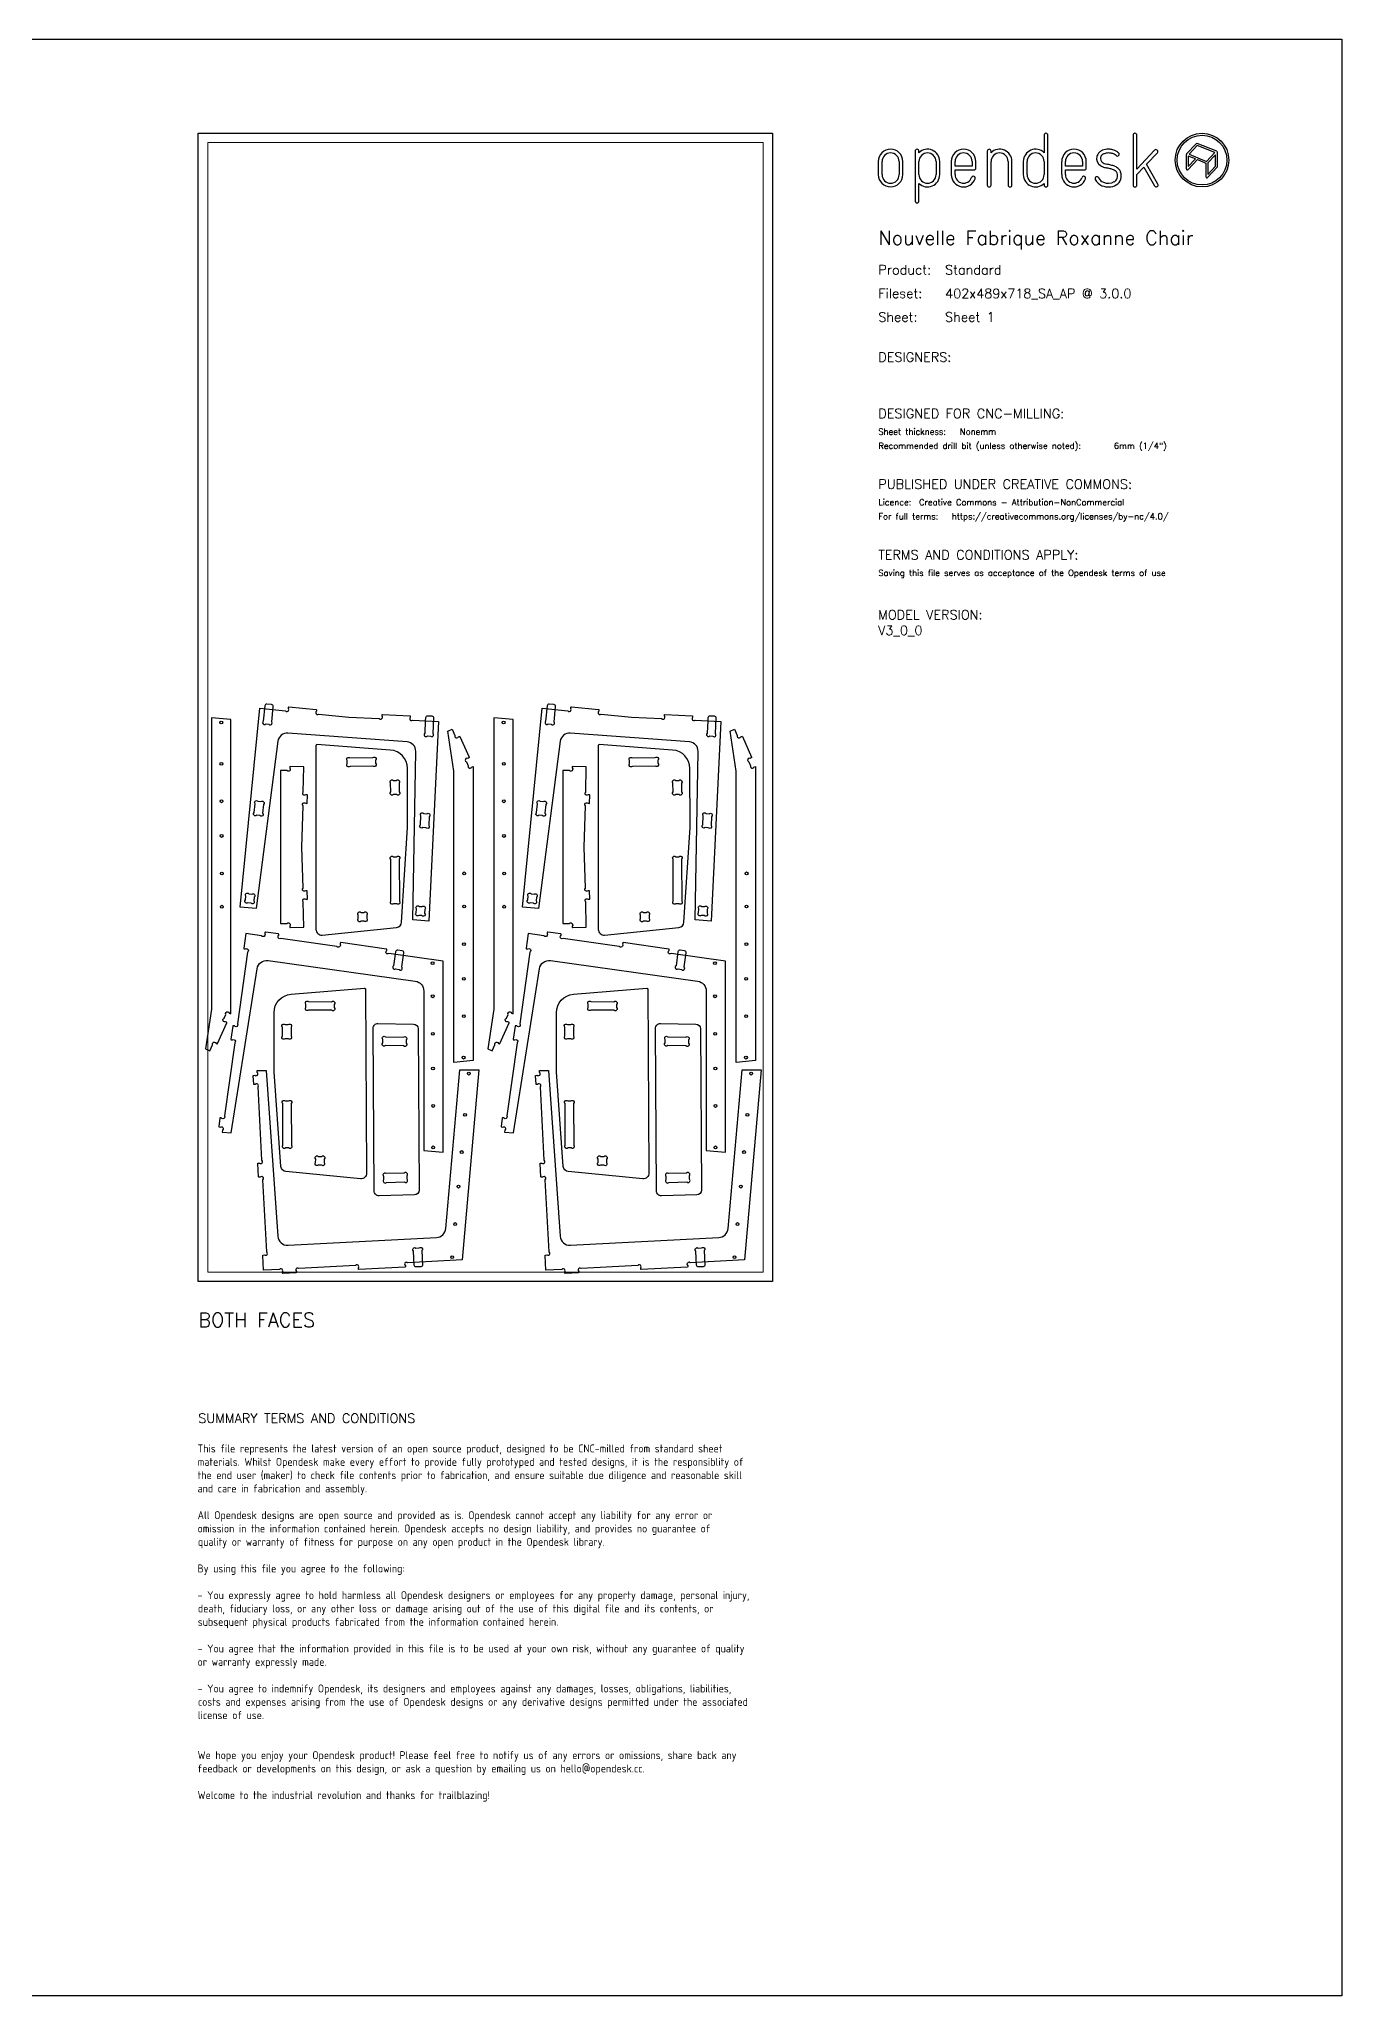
# Model space of a CAD drawing. Header units: millimetres. Extents: x -300 to 5880, y -300 to 4158.
# Drawn here: x 3112 to 5880, y 0 to 4158 of the extents above; entities that cross this region are included whole.
import ezdxf
from ezdxf.enums import TextEntityAlignment as Align

# ---------------------------------------------------------------- set-up
doc = ezdxf.new("R2010")
doc.units = ezdxf.units.MM
doc.layers.add('00-NOPRINT_TEXT', color=7, linetype='Continuous', lineweight=25)
doc.layers.add('00_NOPRINT_TOLERANCE', color=7, linetype='Continuous', lineweight=5)
for name, color, linetype, lineweight, true_color in [('BOARD_$TH-NOMINAL', 3, 'Continuous', 30, 0x00ff00), ('TOP-CUT-OUTSIDE_18.000MM', 220, 'Continuous', 25, 0xff00d1), ('TOP-HOLE-6.000MM-DIAM_15.000MM', 20, 'Continuous', 25, 0xff2400), ('TOP-HOLE-6.000MM-DIAM_18.000MM', 3, 'Continuous', 25, 0x00ff0c), ('TOP-POCKET-INSIDE_9.000MM', 60, 'Continuous', 25, 0xb0ff00)]:
    doc.layers.add(name, color=color, linetype=linetype, lineweight=lineweight, true_color=true_color)
doc.styles.add('OD-ISOCP-17_221', font='isocp.shx')
doc.styles.add('OD-ISOCP-17_222', font='isocp.shx')
doc.styles.add('OD-ISOCP-17_223', font='isocp.shx')
doc.styles.add('OD-ISOCP-17_224', font='isocp.shx')
doc.styles.add('OD-ISOCP-17_225', font='isocp.shx')
doc.styles.add('OD-ISOCP-17_226', font='isocp.shx')
doc.styles.add('OD-ISOCP-17_227', font='isocp.shx')
doc.styles.add('OD-ISOCP-17_228', font='isocp.shx')
doc.styles.add('OD-ISOCP-17_229', font='isocp.shx')
doc.styles.add('OD-ISOCP-17_230', font='isocp.shx')
doc.styles.add('OD-ISOCP-17_231', font='isocp.shx')
doc.styles.add('OD-ISOCP-17_232', font='isocp.shx')
doc.styles.add('OD-ISOCP-17_233', font='isocp.shx')
doc.styles.add('OD-ISOCP-17_234', font='isocp.shx')
doc.styles.add('OD-ISOCP-17_235', font='isocp.shx')
doc.styles.add('OD-ISOCP-17_236', font='isocp.shx')
doc.styles.add('OD-ISOCP-17_237', font='isocp.shx')
doc.styles.add('OD-ISOCP-17_238', font='isocp.shx')
doc.styles.add('OD-ISOCP-17_239', font='isocp.shx')
doc.styles.add('OD-SIMPLEX-13_86', font='simplex.shx')
doc.styles.add('OD-SIMPLEX-20_82', font='simplex.shx')
doc.styles.add('OD-SIMPLEX-20_86', font='simplex.shx')
doc.styles.add('OD-SIMPLEX-20_88', font='simplex.shx')
doc.styles.add('OD-SIMPLEX-30_83', font='simplex.shx')
doc.styles.add('OD-SIMPLEX-30_87', font='simplex.shx')

# ---------------------------------------------------------------- blocks, each defined once
blk = doc.blocks.new('Borders Opendesk_7')
at = {"layer": '00-NOPRINT_TEXT'}
for p, q in [((0, 4158), (5880, 4158)), ((5880, 4158), (5880, 0)), ((5247.4, 3954), (5247.4, 3916.7)), ((5255.3, 3848), (5255.3, 3954)), ((5436.4, 3954), (5436.4, 3848)), ((5444.4, 3881.9), (5444.4, 3954)), ((4973.4, 3920.1), (4973.4, 3814.1)), ((4981.3, 3916.7), (4981.3, 3920.1)), ((5126.6, 3920.1), (5126.6, 3848)), ((5134.5, 3916.7), (5134.5, 3920.1)), ((5482.1, 3922), (5444.4, 3881.9)), ((5464.8, 3892.1), (5487.9, 3916.6)), ((5549.5, 3912.6), (5549.5, 3882.2)), ((5570.5, 3935.8), (5550.1, 3914)), ((5553.7, 3909.6), (5553.7, 3887.4)), ((5568.8, 3903.5), (5553.7, 3909.6)), ((5572.6, 3931.9), (5555.2, 3913.4)), ((5555.2, 3913.4), (5592.6, 3898.3)), ((5610, 3916.9), (5572.6, 3931.9)), ((5614.4, 3919.6), (5572.8, 3936.3)), ((5592.6, 3898.3), (5610, 3916.9)), ((5611.5, 3912.4), (5595.2, 3895.1)), ((5611.5, 3888.1), (5611.5, 3912.4)), ((5615.7, 3887.3), (5615.7, 3917.6)), ((4895, 3898), (4895, 3870.1)), ((4902.9, 3870.1), (4902.9, 3898)), ((4939.3, 3898), (4939.3, 3870.1)), ((4947.3, 3870.1), (4947.3, 3898)), ((4981.3, 3870.1), (4981.3, 3898)), ((5017.7, 3898), (5017.7, 3870.1)), ((5025.6, 3870.1), (5025.6, 3898)), ((5050, 3898), (5050, 3870.1)), ((5058, 3888.1), (5058, 3898)), ((5094.4, 3888.1), (5058, 3888.1)), ((5058, 3870.1), (5058, 3880.1)), ((5058, 3880.1), (5098.3, 3880.1)), ((5094.4, 3898), (5094.4, 3888.1)), ((5102.3, 3884.1), (5102.3, 3898)), ((5134.5, 3848), (5134.5, 3898)), ((5170.9, 3898), (5170.9, 3848)), ((5178.9, 3848), (5178.9, 3898)), ((5203, 3898), (5203, 3870.1)), ((5211, 3870.1), (5211, 3898)), ((5247.4, 3898), (5247.4, 3870.1)), ((5284.6, 3898), (5284.6, 3870.1)), ((5292.6, 3888.1), (5292.6, 3898)), ((5329, 3888.1), (5292.6, 3888.1)), ((5292.6, 3870.1), (5292.6, 3880.1)), ((5292.6, 3880.1), (5332.9, 3880.1)), ((5329, 3898), (5329, 3888.1)), ((5336.9, 3884.1), (5336.9, 3898)), ((5444.4, 3870.4), (5459.1, 3886)), ((5444.4, 3848), (5444.4, 3870.4)), ((5459.1, 3886), (5482.1, 3846)), ((5489, 3850), (5464.8, 3892.1)), ((5553.1, 3880.8), (5572.9, 3901.9)), ((5553.7, 3887.4), (5568.8, 3903.5)), ((5572.9, 3901.9), (5591.1, 3894.5)), ((5591.1, 3894.5), (5591.1, 3865.5)), ((5594.7, 3864.1), (5615.1, 3885.8)), ((5595.2, 3895.1), (5595.2, 3870.7)), ((5595.2, 3870.7), (5611.5, 3888.1)), ((4981.3, 3814.1), (4981.3, 3851.4)), ((5247.4, 3851.4), (5247.4, 3848)), ((5880, 0), (0, 0))]:
    blk.add_line(p, q, dxfattribs=at)
for radius in [57, 52.9]:
    blk.add_circle((5582.9, 3901), radius, dxfattribs=at)
for centre, radius, start, end in [((5251.3, 3954), 3.97, 0, 180), ((5440.4, 3954), 3.97, 0, 180), ((4921.1, 3898), 26.1, 0, 180), ((4921.1, 3898), 18.2, 0, 180), ((4977.3, 3920.1), 3.97, 0, 180), ((4999.5, 3898), 26.1, 0, 134.1316), ((4999.5, 3898), 18.2, 0, 180), ((5076.2, 3898), 26.1, 0, 180), ((5076.2, 3898), 18.2, 0, 180), ((5130.6, 3920.1), 3.97, 0, 180), ((5152.7, 3898), 26.1, 0, 134.1316), ((5152.7, 3898), 18.2, 0, 180), ((5229.2, 3898), 26.1, 45.8684, 180), ((5229.2, 3898), 18.2, 0, 180), ((5310.8, 3898), 26.1, 0, 180), ((5310.8, 3898), 18.2, 0, 180), ((5377.2, 3904.5), 18.3, 167.0964, 235.8453), ((5375.9, 3904.8), 16.9, 150.5139, 167.0489), ((5377.5, 3903.4), 19, 138.9882, 149.267), ((5377.5, 3903.4), 19, 127.9168, 138.9882), ((5380.5, 3899.5), 24, 111.7012, 127.9168), ((5375.9, 3904.8), 8.99, 151.0519, 168.0238), ((5377.5, 3903.4), 11.1, 138.9882, 148.8091), ((5377.5, 3903.4), 11.1, 127.9168, 138.9882), ((5380.5, 3899.5), 16, 111.7012, 127.9168), ((5383.5, 3891.9), 32.1, 90, 111.7012), ((5383.5, 3891.9), 24.2, 90, 111.7012), ((5383.5, 3878.8), 45.3, 80.7104, 90), ((5383.5, 3878.8), 37.3, 80.7104, 90), ((5385.9, 3893.2), 22.7, 71.5035, 80.7104), ((5385.9, 3893.2), 30.7, 71.5035, 80.7104), ((5387.1, 3896.7), 19, 61.0356, 71.5035), ((5387.1, 3896.7), 26.9, 61.0356, 71.5035), ((5387.1, 3896.7), 19, 46.7983, 61.0356), ((5387.1, 3896.7), 26.9, 46.7983, 61.0356), ((5402.8, 3913.5), 3.97, 226.7983, 46.7983), ((5485, 3919.3), 3.97, 316.7135, 136.7135), ((5551.6, 3912.6), 2.06, 136.7696, 180), ((5572, 3934.4), 2.06, 68.0714, 136.7696), ((5613.6, 3917.6), 2.06, 0, 68.0714), ((4921.1, 3870.1), 26.1, 180, 0), ((4921.1, 3870.1), 18.2, 180, 0), ((4999.5, 3870.1), 18.2, 180, 0), ((4999.5, 3870.1), 26.1, 225.8684, 0), ((5076.2, 3870.1), 26.1, 180, 340.0258), ((5076.2, 3870.1), 18.2, 180, 340.0258), ((5098.3, 3884.1), 3.97, 270, 0), ((5229.2, 3870.1), 26.1, 180, 314.1316), ((5229.2, 3870.1), 18.2, 180, 0), ((5310.8, 3870.1), 26.1, 180, 340.0258), ((5310.8, 3870.1), 18.2, 180, 340.0258), ((5332.9, 3884.1), 3.97, 270, 0), ((5377.2, 3904.5), 10.3, 167.9603, 235.8613), ((5382, 3911.6), 26.9, 235.8511, 248.0912), ((5382, 3911.6), 18.9, 235.8511, 248.0912), ((5388.7, 3928.4), 44.9, 248.0912, 257.5385), ((5388.7, 3928.4), 37, 248.0912, 257.5385), ((5300, 3526.6), 366.5, 76.1947, 77.5385), ((5300, 3526.6), 374.5, 76.1947, 77.5385), ((5372.7, 3822.5), 61.9, 69.1442, 76.1947), ((5372.7, 3822.5), 69.8, 69.1442, 76.1947), ((5389.5, 3866.6), 14.6, 38.9291, 69.1442), ((5389.5, 3866.6), 22.5, 38.9291, 69.1442), ((5393.9, 3870.2), 8.99, 17.5834, 38.9291), ((5385.6, 3867.6), 17.6, 343.8033, 17.5834), ((5393.9, 3870.2), 16.9, 17.5834, 38.9291), ((5385.6, 3867.6), 25.5, 343.8033, 17.5834), ((5551.6, 3882.2), 2.06, 180, 316.7696), ((5613.6, 3887.3), 2.06, 316.7696, 0), ((5097, 3862.6), 3.97, 340.0258, 160.0258), ((5130.6, 3848), 3.97, 180, 0), ((5174.9, 3848), 3.97, 180, 0), ((5251.3, 3848), 3.97, 180, 0), ((5331.6, 3862.6), 3.97, 340.0258, 160.0258), ((5359.7, 3861.7), 3.97, 24.786, 204.786), ((5380.2, 3871.2), 26.6, 204.786, 247.9544), ((5380.2, 3871.2), 18.7, 204.786, 247.9544), ((5383.5, 3879.3), 35.4, 247.9544, 298.2026), ((5383.5, 3879.3), 27.4, 247.9544, 298.2026), ((5390.6, 3866.1), 12.5, 298.2026, 343.8033), ((5390.6, 3866.1), 20.4, 298.2026, 343.8033), ((5440.4, 3848), 3.97, 180, 0), ((5485.5, 3848), 3.97, 209.8417, 29.8417), ((5593.2, 3865.5), 2.06, 180, 316.7696), ((4977.3, 3814.1), 3.97, 180, 0)]:
    blk.add_arc(centre, radius, start, end, dxfattribs=at)
at = {"layer": '00_NOPRINT_TOLERANCE', "ltscale": 0.379202}
for p, q in [((3450, 3958), (4670, 3958)), ((3450, 1518), (3450, 3958)), ((4670, 3958), (4670, 1518)), ((4670, 1518), (3450, 1518))]:
    blk.add_line(p, q, dxfattribs=at)
at = {"layer": '00_NOPRINT_TOLERANCE', "ltscale": 0.380876}
for p, q in [((3470, 3938), (4650, 3938)), ((4650, 1538), (3470, 1538))]:
    blk.add_line(p, q, dxfattribs=at)
at = {"layer": '00_NOPRINT_TOLERANCE', "ltscale": 0.380023}
for p, q in [((3470, 1538), (3470, 3938)), ((4650, 3938), (4650, 1538))]:
    blk.add_line(p, q, dxfattribs=at)
at = {"layer": 'BOARD_$TH-NOMINAL'}
for p, q in [((3450, 3958), (4670, 3958)), ((3450, 1518), (3450, 3958)), ((4670, 3958), (4670, 1518)), ((4670, 1518), (3450, 1518))]:
    blk.add_line(p, q, dxfattribs=at)
at = {"layer": '00-NOPRINT_TEXT'}
for s, height, style, p in [('Nouvelle Fabrique Roxanne Chair', 30, 'OD-SIMPLEX-30_83', (4895, 3720.9)), ('Product:', 20, 'OD-SIMPLEX-20_82', (4895, 3657.9)), ('Standard', 20, 'OD-SIMPLEX-20_82', (5036.9, 3657.9)), ('Fileset:', 20, 'OD-SIMPLEX-20_82', (4895, 3607.7)), ('402x489x718_SA_AP @ 3.0.0', 20, 'OD-SIMPLEX-20_82', (5036.9, 3607.6)), ('Sheet:', 20, 'OD-SIMPLEX-20_82', (4895, 3557.4)), ('Sheet 1', 20, 'OD-SIMPLEX-20_82', (5036.9, 3557.5)), ('DESIGNERS:', 20, 'OD-SIMPLEX-20_82', (4895, 3472.4)), ('DESIGNED FOR CNC-MILLING:', 20, 'OD-SIMPLEX-20_82', (4895, 3352.4)), ('Sheet thickness:', 13, 'OD-SIMPLEX-13_86', (4895, 3317.4)), ('Nonemm', 13, 'OD-SIMPLEX-13_86', (5068.3, 3317.4)), ('Recommended drill bit (unless otherwise noted):', 13, 'OD-SIMPLEX-13_86', (4895, 3287.4)), ('6mm (1/4")', 13, 'OD-SIMPLEX-13_86', (5395.5, 3287.4)), ('PUBLISHED UNDER CREATIVE COMMONS:', 20, 'OD-SIMPLEX-20_82', (4895, 3202.4)), ('Licence:', 13, 'OD-SIMPLEX-13_86', (4895, 3167.4)), ('Creative Commons - Attribution-NonCommercial', 13, 'OD-SIMPLEX-13_86', (4981.5, 3167.4)), ('For full terms:', 13, 'OD-SIMPLEX-13_86', (4895, 3137.4)), ('https://creativecommons.org/licenses/by-nc/4.0/', 13, 'OD-SIMPLEX-13_86', (5051.1, 3137.4)), ('TERMS AND CONDITIONS APPLY:', 20, 'OD-SIMPLEX-20_82', (4895, 3052.3)), ('Saving this file serves as acceptance of the Opendesk terms of use ', 13, 'OD-SIMPLEX-13_86', (4895, 3017.3))]:
    blk.add_text(s, height=height, dxfattribs=dict(at, style=style)).set_placement(p)
at = {"layer": '00-NOPRINT_TEXT', "color": 7}
for s, height, style, p in [('BOTH FACES', 30, 'OD-SIMPLEX-30_87', (3450, 1451.3)), ('SUMMARY TERMS AND CONDITIONS', 20, 'OD-SIMPLEX-20_86', (3450, 1237.4))]:
    blk.add_text(s, height=height, dxfattribs=dict(at, style=style)).set_placement(p, align=Align.TOP_LEFT)
for s, style, p in [('This file represents the latest version of an open source product, designed to be CNC-milled from standard sheet', 'OD-ISOCP-17_221', (3448.5, 1154.7)), ('materials. Whilst Opendesk make every effort to provide fully prototyped and tested designs, it is the responsiblity of', 'OD-ISOCP-17_222', (3448.5, 1126.3)), ('the end user (maker) to check file contents prior to fabrication, and ensure suitable due diligence and reasonable skill', 'OD-ISOCP-17_223', (3448.5, 1098)), ('and care in fabrication and assembly.', 'OD-ISOCP-17_224', (3448.5, 1069.7)), ('All Opendesk designs are open source and provided as is. Opendesk cannot accept any liability for any error or', 'OD-ISOCP-17_225', (3448.5, 1013)), ('omission in the information contained herein. Opendesk accepts no design liability, and provides no guarantee of', 'OD-ISOCP-17_226', (3448.5, 984.7)), ('quality or warranty of fitness for purpose on any open product in the Opendesk library.', 'OD-ISOCP-17_227', (3449.1, 956.3)), ('By using this file you agree to the following:', 'OD-ISOCP-17_228', (3448.5, 899.7)), ('- You expressly agree to hold harmless all Opendesk designers or employees for any property damage, personal injury,', 'OD-ISOCP-17_229', (3448.5, 843)), ('death, fiduciary loss, or any other loss or damage arising out of the use of this digital file and its contents, or', 'OD-ISOCP-17_230', (3449.1, 814.7)), ('subsequent physical products fabricated from the information contained herein.', 'OD-ISOCP-17_231', (3449, 786.3)), ('- You agree that the information provided in this file is to be used at your own risk, without any guarantee of quality', 'OD-ISOCP-17_232', (3448.5, 729.7)), ('or warranty expressly made.', 'OD-ISOCP-17_233', (3448.5, 701.3)), ('- You agree to indemnify Opendesk, its designers and employees against any damages, losses, obligations, liabilities,', 'OD-ISOCP-17_234', (3448.5, 644.7)), ('costs and expenses arising from the use of Opendesk designs or any derivative designs permitted under the associated', 'OD-ISOCP-17_235', (3449.1, 616.3)), ('license of use.', 'OD-ISOCP-17_236', (3448.8, 588)), ('We hope you enjoy your Opendesk product! Please feel free to notify us of any errors or omissions, share back any', 'OD-ISOCP-17_237', (3448.5, 503)), ('feedback or developments on this design, or ask a question by emailing us on hello@opendesk.cc.', 'OD-ISOCP-17_238', (3448.5, 474.7)), ('Welcome to the industrial revolution and thanks for trailblazing!', 'OD-ISOCP-17_239', (3448.5, 418))]:
    blk.add_text(s, height=17, dxfattribs=dict(at, style=style)).set_placement(p)

msp = doc.modelspace()

# ---------------------------------------------------------------- linework, layer by layer
at = {"layer": 'TOP-CUT-OUTSIDE_18.000MM'}
for points in [[(3478, 2099.1, -0.036712), (3477.8, 2096.9), (3465.3, 2012.1), (3474.6, 2008), (3480.4, 2021.2, -1.009807), (3487.8, 2024.1), (3489.8, 2023.2, 0.414214), (3491.1, 2023.7), (3510.4, 2067.7, 0.414214), (3509.9, 2069), (3507.7, 2070, -1.010051), (3504.8, 2077.4), (3508.3, 2085.5, -1.010051), (3515.8, 2088.4), (3518.8, 2087.1), (3518.8, 2712.4), (3478, 2716)], [(3834.6, 2714.2, 1.010064), (3840.4, 2719.8), (3840.5, 2722, -0.414214), (3841.6, 2722.9), (3899.5, 2720.2, -0.414214), (3900.4, 2719.1), (3900.3, 2716.7, 1.010064), (3905.9, 2710.9), (3960.1, 2708.3), (3940, 2283.8), (3906.1, 2286.2), (3912.1, 2644.5, 0.398924), (3893.5, 2664.8), (3640.5, 2683.4, 0.398924), (3619.1, 2666.1), (3572.7, 2310.7), (3538.8, 2313.2), (3581, 2736.2), (3635, 2730.8, 1.010064), (3641.4, 2735.7), (3641.6, 2738.1, -0.414214), (3642.7, 2739), (3700.4, 2733.3, -0.414214), (3701.3, 2732.2), (3701.1, 2730, 1.010064), (3706, 2723.7), (3770.2, 2717.3)], [(4078, 2099.1, -0.036712), (4077.8, 2096.9), (4065.3, 2012.1), (4074.6, 2008), (4080.4, 2021.2, -1.009807), (4087.8, 2024.1), (4089.8, 2023.2, 0.414214), (4091.1, 2023.7), (4110.4, 2067.7, 0.414214), (4109.9, 2069), (4107.7, 2070, -1.010051), (4104.8, 2077.4), (4108.3, 2085.5, -1.010051), (4115.8, 2088.4), (4118.8, 2087.1), (4118.8, 2712.4), (4078, 2716)], [(4241.6, 2738.1, -0.414214), (4242.7, 2739), (4300.4, 2733.3, -0.414214), (4301.3, 2732.2), (4301.1, 2730, 1.010064), (4306, 2723.7), (4370.2, 2717.3), (4434.6, 2714.2, 1.010064), (4440.4, 2719.8), (4440.5, 2722, -0.414214), (4441.6, 2722.9), (4499.5, 2720.2, -0.414214), (4500.4, 2719.1), (4500.3, 2716.7, 1.010064), (4505.9, 2710.9), (4560.1, 2708.3), (4540, 2283.8), (4506.1, 2286.2), (4512.1, 2644.5, 0.398924), (4493.5, 2664.8), (4240.5, 2683.4, 0.398924), (4219.1, 2666.1), (4172.7, 2310.7), (4138.8, 2313.2), (4181, 2736.2), (4235, 2730.8, 1.010064), (4241.4, 2735.7)], [(3992.8, 2602.8), (3980.3, 2687.6), (3989.6, 2691.7), (3995.4, 2678.5, 1.009807), (4002.8, 2675.6), (4004.8, 2676.4, -0.414214), (4006.1, 2675.9), (4025.4, 2631.9, -0.414214), (4024.9, 2630.6), (4022.7, 2629.7, 1.010051), (4019.8, 2622.2), (4023.3, 2614.1, 1.010051), (4030.8, 2611.2), (4033.8, 2612.6), (4033.8, 1987.3), (3993, 1983.7), (3993, 2600.6, 0.036712)], [(4593, 2600.6, 0.036712), (4592.8, 2602.8), (4580.3, 2687.6), (4589.6, 2691.7), (4595.4, 2678.5, 1.009807), (4602.8, 2675.6), (4604.8, 2676.4, -0.414214), (4606.1, 2675.9), (4625.4, 2631.9, -0.414214), (4624.9, 2630.6), (4622.7, 2629.7, 1.010051), (4619.8, 2622.2), (4623.3, 2614.1, 1.010051), (4630.8, 2611.2), (4633.8, 2612.6), (4633.8, 1987.3), (4593, 1983.7)], [(3871.2, 2270.2, 0.366679), (3882, 2281.4), (3894.9, 2482.7), (3894.6, 2608, 0.392312), (3857.9, 2647.4), (3702.1, 2658.8, 0.43585), (3700, 2656.8), (3700, 2266.1, 0.444142), (3713.2, 2254.2)], [(4471.2, 2270.2, 0.366679), (4482, 2281.4), (4494.9, 2482.7), (4494.6, 2608, 0.392312), (4457.9, 2647.4), (4302.1, 2658.8, 0.43585), (4300, 2656.8), (4300, 2266.1, 0.444142), (4313.2, 2254.2)], [(3644.5, 2611.3), (3644.5, 2609.2, -1.027666), (3638.6, 2603.7), (3624.4, 2604), (3624.4, 2278.5), (3638.6, 2278.8, -1.027666), (3644.5, 2273.3), (3644.5, 2271.2, 0.419335), (3645.5, 2270.2), (3674.5, 2270.9), (3673.2, 2324.5, -1.010063), (3678.5, 2330.4), (3681, 2330.5, 0.414214), (3682, 2331.5), (3681.6, 2347.5, 0.414214), (3680.6, 2348.4), (3678.4, 2348.4, -1.010063), (3672.5, 2353.8), (3670.3, 2441.2), (3672.5, 2528.7, -1.010063), (3678.4, 2534.1), (3680.6, 2534, 0.414214), (3681.6, 2535), (3682, 2551, 0.414214), (3681, 2552), (3678.5, 2552.1, -1.010063), (3673.2, 2558), (3674.5, 2611.6), (3645.5, 2612.3, 0.419335)], [(4244.5, 2611.3), (4244.5, 2609.2, -1.027666), (4238.6, 2603.7), (4224.4, 2604), (4224.4, 2278.5), (4238.6, 2278.8, -1.027666), (4244.5, 2273.3), (4244.5, 2271.2, 0.419335), (4245.5, 2270.2), (4274.5, 2270.9), (4273.2, 2324.5, -1.010063), (4278.5, 2330.4), (4281, 2330.5, 0.414214), (4282, 2331.5), (4281.6, 2347.5, 0.414214), (4280.6, 2348.4), (4278.4, 2348.4, -1.010063), (4272.5, 2353.8), (4270.3, 2441.2), (4272.5, 2528.7, -1.010063), (4278.4, 2534.1), (4280.6, 2534, 0.414214), (4281.6, 2535), (4282, 2551, 0.414214), (4281, 2552), (4278.5, 2552.1, -1.010063), (4273.2, 2558), (4274.5, 2611.6), (4245.5, 2612.3, 0.419335)], [(3911.1, 2156.1, -0.373845), (3929.2, 2135.3), (3929.2, 1796.6), (3970, 1793), (3970, 2198.5), (3854.9, 2214.7, -1.010164), (3850.5, 2221.4), (3850.8, 2223.3, 0.414214), (3849.9, 2224.5), (3752.9, 2238.1, 0.414214), (3751.8, 2237.2), (3751.4, 2234.5, -1.010164), (3744.6, 2230.2), (3625.4, 2246.9, -1.010164), (3621, 2253.7), (3621.3, 2255.4, 0.414214), (3620.4, 2256.5), (3592.7, 2260.4, 0.414214), (3591.6, 2259.6), (3591.2, 2257, -1.010164), (3584.5, 2252.7), (3550.9, 2257.4), (3546.5, 2226.3, 0.414214), (3547.4, 2225.1), (3550.2, 2224.7, -1.010164), (3554.5, 2218), (3533.1, 2065.8, -1.010051), (3526.7, 2061), (3524.4, 2061.4, 0.414214), (3523.2, 2060.5), (3519.3, 2032.8, 0.414214), (3520.2, 2031.6), (3522.5, 2031.3, -1.010051), (3527.3, 2024.9), (3505.5, 1869.9, -1.010164), (3498.8, 1865.6), (3496.9, 1865.9, 0.414214), (3495.8, 1865), (3493.3, 1847.7, 0.414214), (3494.2, 1846.5), (3496.4, 1846.2, -1.010051), (3501.2, 1839.8), (3500.6, 1835.5), (3519.6, 1833.9), (3574.8, 2182.5, -0.409129), (3598.6, 2200.1)], [(4174.8, 2182.5, -0.409129), (4198.6, 2200.1), (4511.1, 2156.1, -0.373845), (4529.2, 2135.3), (4529.2, 1796.6), (4570, 1793), (4570, 2198.5), (4454.9, 2214.7, -1.010164), (4450.5, 2221.4), (4450.8, 2223.3, 0.414214), (4449.9, 2224.5), (4352.9, 2238.1, 0.414214), (4351.8, 2237.2), (4351.4, 2234.5, -1.010164), (4344.6, 2230.2), (4225.4, 2246.9, -1.010164), (4221, 2253.7), (4221.3, 2255.4, 0.414214), (4220.4, 2256.5), (4192.7, 2260.4, 0.414214), (4191.6, 2259.6), (4191.2, 2257, -1.010164), (4184.5, 2252.7), (4150.9, 2257.4), (4146.5, 2226.3, 0.414214), (4147.4, 2225.1), (4150.2, 2224.7, -1.010164), (4154.5, 2218), (4133.1, 2065.8, -1.010051), (4126.7, 2061), (4124.4, 2061.4, 0.414214), (4123.2, 2060.5), (4119.3, 2032.8, 0.414214), (4120.2, 2031.6), (4122.5, 2031.3, -1.010051), (4127.3, 2024.9), (4105.5, 1869.9, -1.010164), (4098.8, 1865.6), (4096.9, 1865.9, 0.414214), (4095.8, 1865), (4093.3, 1847.7, 0.414214), (4094.2, 1846.5), (4096.4, 1846.2, -1.010051), (4101.2, 1839.8), (4100.6, 1835.5), (4119.6, 1833.9)], [(3610.9, 2089, -0.392291), (3647.3, 2128.6), (3803, 2141, -0.43585), (3805.2, 2139), (3807.5, 1748.3, -0.444128), (3794.4, 1736.3), (3636.3, 1751.4, -0.366679), (3625.4, 1762.5), (3611.3, 1963.7)], [(4210.9, 2089, -0.392291), (4247.3, 2128.6), (4403, 2141, -0.43585), (4405.2, 2139), (4407.5, 1748.3, -0.444128), (4394.4, 1736.3), (4236.3, 1751.4, -0.366679), (4225.4, 1762.5), (4211.3, 1963.7)], [(3907.2, 2065.1, -0.407913), (3917.1, 2055.2), (3919.1, 1712.2, -0.407913), (3909.4, 1702.1), (3834, 1700, -0.420542), (3823.8, 1710), (3821.7, 2056.2, -0.420542), (3831.8, 2066.3)], [(4507.2, 2065.1, -0.407913), (4517.1, 2055.2), (4519.1, 1712.2, -0.407913), (4509.4, 1702.1), (4434, 1700, -0.420542), (4423.8, 1710), (4421.7, 2056.2, -0.420542), (4431.8, 2066.3)], [(3629.8, 1535.2, -0.414214), (3628.8, 1536.2), (3628.6, 1538.8, 1.010164), (3622.3, 1543.7), (3588.4, 1541.9), (3586.8, 1573.3, -0.414214), (3587.7, 1574.3), (3590.5, 1574.5, 1.010164), (3595.4, 1580.8), (3587.4, 1734.3, 1.010051), (3581.4, 1739.6), (3579, 1739.5, -0.414214), (3578, 1740.5), (3576.5, 1768.4, -0.414214), (3577.5, 1769.5), (3579.8, 1769.6, 1.010051), (3585.2, 1775.5), (3577, 1931.9, 1.010164), (3570.7, 1936.7), (3568.7, 1936.6, -0.414214), (3567.7, 1937.6), (3566.8, 1955.1, -0.414214), (3567.7, 1956.1), (3570, 1956.3, 1.010051), (3575.3, 1962.2), (3575.1, 1966.5), (3594.1, 1966.5), (3618.7, 1614.5, 0.409129), (3640.9, 1594.9), (3956, 1611.4, 0.373845), (3975.9, 1630.6), (4005.4, 1968), (4046.4, 1968), (4011, 1564), (3894.9, 1558, 1.010164), (3890, 1551.6), (3890.1, 1549.7, -0.414214), (3889.2, 1548.6), (3791.3, 1543.5, -0.414214), (3790.3, 1544.5), (3790.1, 1547.2, 1.010164), (3783.8, 1552.1), (3663.5, 1545.8, 1.010164), (3658.6, 1539.5), (3658.7, 1537.8, -0.414214), (3657.8, 1536.7)], [(4195.4, 1580.8), (4187.4, 1734.3, 1.010051), (4181.4, 1739.6), (4179, 1739.5, -0.414214), (4178, 1740.5), (4176.5, 1768.4, -0.414214), (4177.5, 1769.5), (4179.8, 1769.6, 1.010051), (4185.2, 1775.5), (4177, 1931.9, 1.010164), (4170.7, 1936.7), (4168.7, 1936.6, -0.414214), (4167.7, 1937.6), (4166.8, 1955.1, -0.414214), (4167.7, 1956.1), (4170, 1956.3, 1.010051), (4175.3, 1962.2), (4175.1, 1966.5), (4194.1, 1966.5), (4218.7, 1614.5, 0.409129), (4240.9, 1594.9), (4556, 1611.4, 0.373845), (4575.9, 1630.6), (4605.4, 1968), (4646.4, 1968), (4611, 1564), (4494.9, 1558, 1.010164), (4490, 1551.6), (4490.1, 1549.7, -0.414214), (4489.2, 1548.6), (4391.3, 1543.5, -0.414214), (4390.3, 1544.5), (4390.1, 1547.2, 1.010164), (4383.8, 1552.1), (4263.5, 1545.8, 1.010164), (4258.6, 1539.5), (4258.7, 1537.8, -0.414214), (4257.8, 1536.7), (4229.8, 1535.2, -0.414214), (4228.8, 1536.2), (4228.6, 1538.8, 1.010164), (4222.3, 1543.7), (4188.4, 1541.9), (4186.8, 1573.3, -0.414214), (4187.7, 1574.3), (4190.5, 1574.5, 1.010164)]]:
    msp.add_lwpolyline(points, format="xyb", close=True, dxfattribs=at)
at = {"layer": 'TOP-HOLE-6.000MM-DIAM_15.000MM'}
for centre in [(3498.8, 2705.8), (4098.8, 2705.8), (3499.1, 2617.9), (4099.1, 2617.9), (3499.3, 2538.5), (4099.3, 2538.5), (3499.6, 2464.7), (4099.6, 2464.7), (4014.6, 2235), (4614.6, 2235), (3947.9, 2194.5), (4014.3, 2161.2), (4547.9, 2194.5), (4614.3, 2161.2), (3948.1, 2124), (4548.1, 2124), (4014.1, 2081.8), (4614.1, 2081.8), (3948.3, 2044.3), (4548.3, 2044.3), (4013.8, 1993.8), (4613.8, 1993.8), (3948.7, 1970.5), (4024.8, 1959.7), (4548.7, 1970.5), (4624.8, 1959.7), (3948.9, 1891.1), (4016.8, 1872.2), (4548.9, 1891.1), (4616.8, 1872.2), (3949.2, 1803.1), (4009.7, 1793.1), (4549.2, 1803.1), (4609.7, 1793.1), (4002.9, 1719.6), (4602.9, 1719.6), (3995.7, 1640.1), (4595.7, 1640.1), (3989.4, 1569.9), (4589.4, 1569.9)]:
    msp.add_circle(centre, 3, dxfattribs=at)
at = {"layer": 'TOP-HOLE-6.000MM-DIAM_18.000MM'}
for centre in [(3499.9, 2384.9), (4015.1, 2385.2), (4099.9, 2384.9), (4615.1, 2385.2), (3500.1, 2314.4), (4014.9, 2314.7), (4100.1, 2314.4), (4614.9, 2314.7)]:
    msp.add_circle(centre, 3, dxfattribs=at)
at = {"layer": 'TOP-POCKET-INSIDE_9.000MM'}
for points in [[(3599.7, 2702.1, 1.010051), (3606, 2707), (3609.2, 2739.4, 0.414404), (3605.6, 2743.8), (3595.7, 2744.8, 0.414023), (3591.3, 2741.2), (3588.1, 2708.7, 1.010051), (3593.3, 2702.7)], [(4195.7, 2744.8, 0.414023), (4191.3, 2741.2), (4188.1, 2708.7, 1.010051), (4193.3, 2702.7), (4199.7, 2702.1, 1.010051), (4206, 2707), (4209.2, 2739.4, 0.414404), (4205.6, 2743.8)], [(3931.1, 2683.1, 1.010051), (3936.7, 2677.3), (3943.1, 2677, 1.010051), (3949.1, 2682.2), (3950.6, 2714.8, 0.414079), (3946.8, 2719), (3937, 2719.4, 0.406559), (3932.8, 2715.7), (3932.4, 2709.6)], [(4550.6, 2714.8, 0.414079), (4546.8, 2719), (4537, 2719.4, 0.406559), (4532.8, 2715.7), (4532.4, 2709.6), (4531.1, 2683.1, 1.010051), (4536.7, 2677.3), (4543.1, 2677, 1.010051), (4549.1, 2682.2)], [(3766.6, 2618.3), (3766.6, 2625, -1.010051), (3772.2, 2630.7), (3820.9, 2631.3, -1.019604), (3826.6, 2625.6), (3826.6, 2619.1, -1.019604), (3821.1, 2613.3), (3772.4, 2612.7, -1.010051)], [(4366.6, 2618.3), (4366.6, 2625, -1.010051), (4372.2, 2630.7), (4420.9, 2631.3, -1.019604), (4426.6, 2625.6), (4426.6, 2619.1, -1.019604), (4421.1, 2613.3), (4372.4, 2612.7, -1.010051)], [(3876.9, 2558.4, -1.010051), (3871.3, 2552.7), (3864.5, 2552.7, -1.010051), (3858.8, 2558.3), (3858.7, 2577, -1.010051), (3864.3, 2582.7), (3871.1, 2582.7, -1.010051), (3876.8, 2577.1)], [(4471.1, 2582.7, -1.010051), (4476.8, 2577.1), (4476.9, 2558.4, -1.010051), (4471.3, 2552.7), (4464.5, 2552.7, -1.010051), (4458.8, 2558.3), (4458.7, 2577, -1.010051), (4464.3, 2582.7)], [(3576.6, 2538.5), (3583.2, 2537.8, -1.010051), (3588.6, 2531.9), (3586.7, 2513.3, -1.010051), (3580.8, 2507.9), (3574.1, 2508.6, -1.010051), (3568.8, 2514.5), (3570.6, 2533.1, -0.989959)], [(4176.6, 2538.5), (4183.2, 2537.8, -1.010051), (4188.6, 2531.9), (4186.7, 2513.3, -1.010051), (4180.8, 2507.9), (4174.1, 2508.6, -1.010051), (4168.8, 2514.5), (4170.6, 2533.1, -0.989959)], [(3935.6, 2512.1, -0.989959), (3940.7, 2505.9), (3939.8, 2487.3, -1.010051), (3933.7, 2482.2), (3927, 2482.5, -1.010051), (3921.9, 2488.7), (3922.7, 2507.4, -1.010051), (3928.9, 2512.4)], [(4535.6, 2512.1, -0.989959), (4540.7, 2505.9), (4539.8, 2487.3, -1.010051), (4533.7, 2482.2), (4527, 2482.5, -1.010051), (4521.9, 2488.7), (4522.7, 2507.4, -1.010051), (4528.9, 2512.4)], [(3871.6, 2320.8), (3864.9, 2320.7, -1.010051), (3859.3, 2326.4), (3859.1, 2415, -1.010051), (3864.7, 2420.7), (3871.4, 2420.7, -1.010051), (3877.1, 2415.1), (3877.3, 2326.4, -1.010051)], [(4471.6, 2320.8), (4464.9, 2320.7, -1.010051), (4459.3, 2326.4), (4459.1, 2415, -1.010051), (4464.7, 2420.7), (4471.4, 2420.7, -1.010051), (4477.1, 2415.1), (4477.3, 2326.4, -1.010051)], [(3569, 2334.9), (3568.2, 2327, -0.971695), (3562, 2322), (3555.5, 2322.7, -1.023959), (3550.3, 2328.8), (3551.1, 2336.7, -0.996943), (3557.2, 2341.9), (3564, 2341.2, -0.97162)], [(4169, 2334.9), (4168.2, 2327, -0.971695), (4162, 2322), (4155.5, 2322.7, -1.023959), (4150.3, 2328.8), (4151.1, 2336.7, -0.996943), (4157.2, 2341.9), (4164, 2341.2, -0.97162)], [(3789.9, 2289.2), (3789.9, 2296.5, -1.010051), (3795.5, 2302.2), (3802.2, 2302.3, -1.010051), (3807.9, 2296.7), (3808, 2289.4, -1.010051), (3802.4, 2283.7), (3795.7, 2283.6, -1.010051)], [(3918.4, 2295.8, -0.971695), (3913, 2301.7), (3913.4, 2309.7, -0.97162), (3919.2, 2315.1), (3926, 2314.8, -0.996943), (3931.3, 2308.8), (3931, 2300.8, -1.023959), (3925, 2295.5)], [(4389.9, 2289.2), (4389.9, 2296.5, -1.010051), (4395.5, 2302.2), (4402.2, 2302.3, -1.010051), (4407.9, 2296.7), (4408, 2289.4, -1.010051), (4402.4, 2283.7), (4395.7, 2283.6, -1.010051)], [(4531, 2300.8, -1.023959), (4525, 2295.5), (4518.4, 2295.8, -0.971695), (4513, 2301.7), (4513.4, 2309.7, -0.97162), (4519.2, 2315.1), (4526, 2314.8, -0.996943), (4531.3, 2308.8)], [(3869.4, 2182.1), (3876.6, 2181.1, 1.010051), (3882.6, 2186.4), (3886.9, 2216.2, 0.414659), (3883.5, 2220.8), (3873.9, 2222.1, 0.413768), (3869.3, 2218.7), (3865.1, 2188.9, 1.010051)], [(4469.4, 2182.1), (4476.6, 2181.1, 1.010051), (4482.6, 2186.4), (4486.9, 2216.2, 0.414659), (4483.5, 2220.8), (4473.9, 2222.1, 0.413768), (4469.3, 2218.7), (4465.1, 2188.9, 1.010051)], [(3684.4, 2112.7), (3733.2, 2112.4, -1.010051), (3738.8, 2106.7), (3738.8, 2100.1, -1.010051), (3733.1, 2094.4), (3684.4, 2094.7, -1.019604), (3678.8, 2100.4), (3678.8, 2107, -1.019604)], [(4338.8, 2106.7), (4338.8, 2100.1, -1.010051), (4333.1, 2094.4), (4284.4, 2094.7, -1.019604), (4278.8, 2100.4), (4278.8, 2107, -1.019604), (4284.4, 2112.7), (4333.2, 2112.4, -1.010051)], [(3634.5, 2033.9, -1.010067), (3628.9, 2039.5), (3628.9, 2058.2, -1.01003), (3634.5, 2063.9), (3641.3, 2063.9, -1.010737), (3647, 2058.2), (3647, 2039.5, -1.009501), (3641.4, 2033.9)], [(3842, 2032.6, -0.964309), (3847.9, 2038), (3886.3, 2037.4, -0.964309), (3892, 2031.8), (3891.9, 2024.3, -1.007761), (3886.1, 2018.7), (3847.5, 2019.3, -1.007761), (3841.9, 2025.1)], [(4234.5, 2033.9, -1.010067), (4228.9, 2039.5), (4228.9, 2058.2, -1.01003), (4234.5, 2063.9), (4241.3, 2063.9, -1.010737), (4247, 2058.2), (4247, 2039.5, -1.009501), (4241.4, 2033.9)], [(4491.9, 2024.3, -1.007761), (4486.1, 2018.7), (4447.5, 2019.3, -1.007761), (4441.9, 2025.1), (4442, 2032.6, -0.964309), (4447.9, 2038), (4486.3, 2037.4, -0.964309), (4492, 2031.8)], [(3635.2, 1901.9), (3641.9, 1901.9, -1.010055), (3647.5, 1896.3), (3647.9, 1807.6, -1.010047), (3642.3, 1801.9), (3635.6, 1801.9, -1.010051), (3629.9, 1807.5), (3629.5, 1896.2, -1.010051)], [(4235.2, 1901.9), (4241.9, 1901.9, -1.010055), (4247.5, 1896.3), (4247.9, 1807.6, -1.010047), (4242.3, 1801.9), (4235.6, 1801.9, -1.010051), (4229.9, 1807.5), (4229.5, 1896.2, -1.010051)], [(3711.8, 1765.2), (3705, 1765.3, -1.010122), (3699.4, 1770.9), (3699.5, 1778.2, -1.010051), (3705.1, 1783.9), (3711.9, 1783.8, -1.010051), (3717.5, 1778.2), (3717.4, 1770.8, -1.010197)], [(3843.8, 1733.8, 0.964309), (3849.7, 1728.5), (3888.1, 1729.5, 0.964309), (3893.8, 1735.2), (3893.5, 1742.8, 1.007761), (3887.7, 1748.2), (3849.1, 1747.2, 1.007761), (3843.6, 1741.4)], [(4305, 1765.3, -1.010122), (4299.4, 1770.9), (4299.5, 1778.2, -1.010051), (4305.1, 1783.9), (4311.9, 1783.8, -1.010051), (4317.5, 1778.2), (4317.4, 1770.8, -1.010197), (4311.8, 1765.2)], [(4493.8, 1735.2), (4493.5, 1742.8, 1.007761), (4487.7, 1748.2), (4449.1, 1747.2, 1.007761), (4443.6, 1741.4), (4443.8, 1733.8, 0.964309), (4449.7, 1728.5), (4488.1, 1729.5, 0.964309)], [(3913.2, 1548.9, -0.413768), (3909, 1552.7), (3907.4, 1582.8, -1.010051), (3912.3, 1589.1), (3919.5, 1589.5, -1.010051), (3925.1, 1583.7), (3926.7, 1553.6, -0.414659), (3922.9, 1549.4)], [(4522.9, 1549.4), (4513.2, 1548.9, -0.413768), (4509, 1552.7), (4507.4, 1582.8, -1.010051), (4512.3, 1589.1), (4519.5, 1589.5, -1.010051), (4525.1, 1583.7), (4526.7, 1553.6, -0.414659)]]:
    msp.add_lwpolyline(points, format="xyb", close=True, dxfattribs=at)

# ---------------------------------------------------------------- block references
msp.add_blockref('Borders Opendesk_7', (0, 0))

# ---------------------------------------------------------------- texts
at = {"insert": (4894.6, 2944.9), "char_height": 20, "width": 292.308, "attachment_point": 1, "style": 'OD-SIMPLEX-20_88'}
msp.add_mtext('MODEL VERSION:\\PV3_0_0', dxfattribs=at)

doc.saveas('drawing.dxf')
